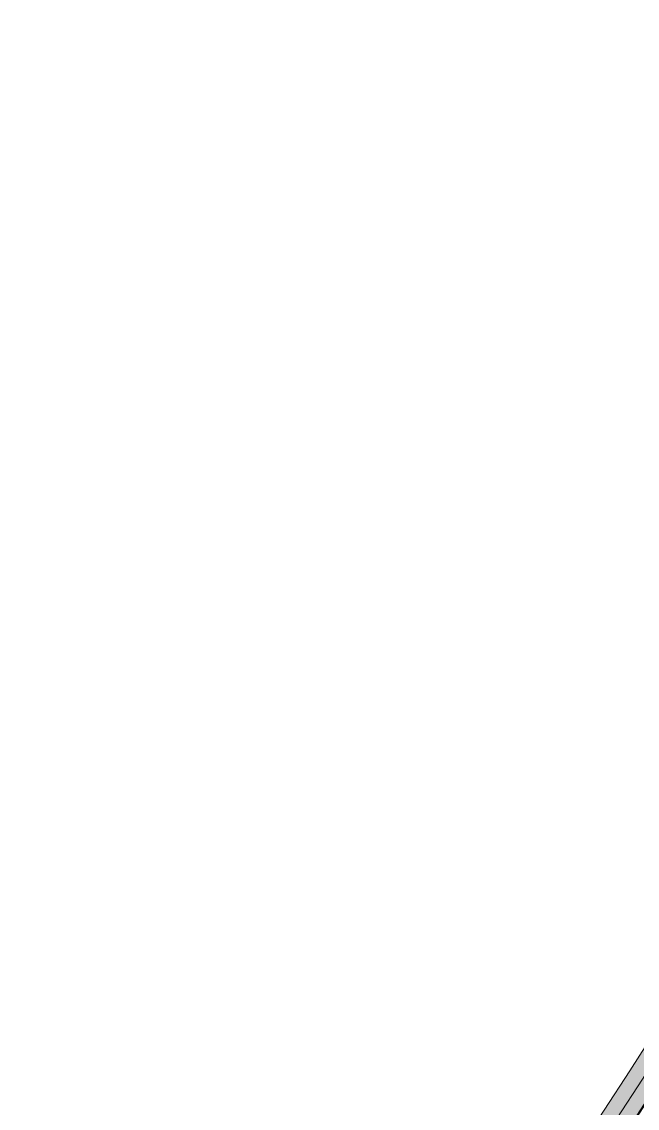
# Model space of a CAD drawing. Header units: millimetres. Extents: x -50172 to 74273, y -80883 to 11206.
# Drawn here: x -21261 to -20648, y -47453 to -46371 of the extents above; entities that cross this region are included whole.
import ezdxf

# ---------------------------------------------------------------- set-up
doc = ezdxf.new("R2010")
doc.units = ezdxf.units.MM
doc.header["$MEASUREMENT"] = 0
doc.layers.add('New_A-25-M_Wall_Int', color=7, linetype='Continuous')
doc.layers.add('New_A-25-M_Wall_Int_Pen_No__1', color=7, linetype='Continuous', lineweight=13)
doc.layers.add('New_A-25-M_Wall_Int_Pen_No__107', color=7, linetype='Continuous', lineweight=15, true_color=0xa6a6a6)
doc.layers.add('New_A-25-M_Wall_Int_Pen_No__81', color=7, linetype='Continuous', lineweight=20, true_color=0x6a6a6a)

# ---------------------------------------------------------------- blocks, each defined once
blk = doc.blocks.new('Wall_7_1', base_point=(-29918.5, -50217.2))
at = {"layer": 'New_A-25-M_Wall_Int_Pen_No__107', "linetype": 'Continuous'}
for points in [[(-20095.3, -46371.2, -0.413614), (-29918.5, -50217.2), (-29924.5, -50231, 0.413614), (-20081.5, -46377.2)], [(-20081.5, -46377.2, -0.413614), (-29924.5, -50231), (-29930.5, -50244.7, 0.413614), (-20067.8, -46383.2)]]:
    blk.add_hatch(color=256, dxfattribs=at).paths.add_polyline_path(points)
at = {"layer": 'New_A-25-M_Wall_Int_Pen_No__81', "linetype": 'Continuous', "lineweight": 0, "true_color": 0x353535}
for points in [[(-20067.8, -46383.2, -0.413614), (-29930.5, -50244.7), (-29930.9, -50245.6, 0.413614), (-20066.9, -46383.6)], [(-20021.1, -46403.7, -0.413614), (-29950.8, -50291.5), (-29951.2, -50292.4, 0.413614), (-20020.2, -46404.1)]]:
    blk.add_hatch(color=250, dxfattribs=at).paths.add_polyline_path(points)
at = {"layer": 'New_A-25-M_Wall_Int_Pen_No__1', "linetype": 'Continuous'}
for radius in [7467.1, 7498.1, 7497.1, 7482.1, 7549.1, 7548.1]:
    blk.add_arc((-26933.8, -43372.5), radius, 246.44045, 336.32308, dxfattribs=at)

msp = doc.modelspace()

# ---------------------------------------------------------------- block references
at = {"layer": 'New_A-25-M_Wall_Int', "color": 250, "lineweight": 50, "true_color": 0x2a2a2a}
msp.add_blockref('Wall_7_1', (-29918.5, -50217.2), dxfattribs=at)

doc.saveas('drawing.dxf')
